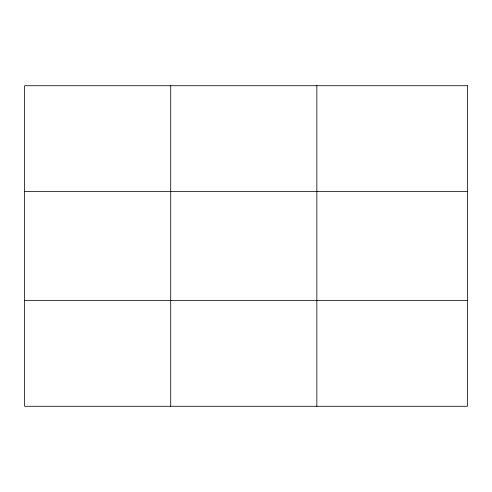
<?xml version="1.0" encoding="UTF-8"?>
<svg xmlns="http://www.w3.org/2000/svg" width="492" height="492" viewBox="0 0 492 492"><rect width="100%" height="100%" fill="white"/><g stroke="black" fill="none" stroke-linecap="round" stroke-linejoin="round"><path stroke-width="0.74" d="M170.724 406.281L170.724 85.719M316.848 406.281L316.848 85.719M24.6 191.505L467.4 191.505M24.6 300.495L467.4 300.495M467.4 85.719L467.4 406.281L24.6 406.281L24.6 85.719L467.4 85.719"/></g></svg>
